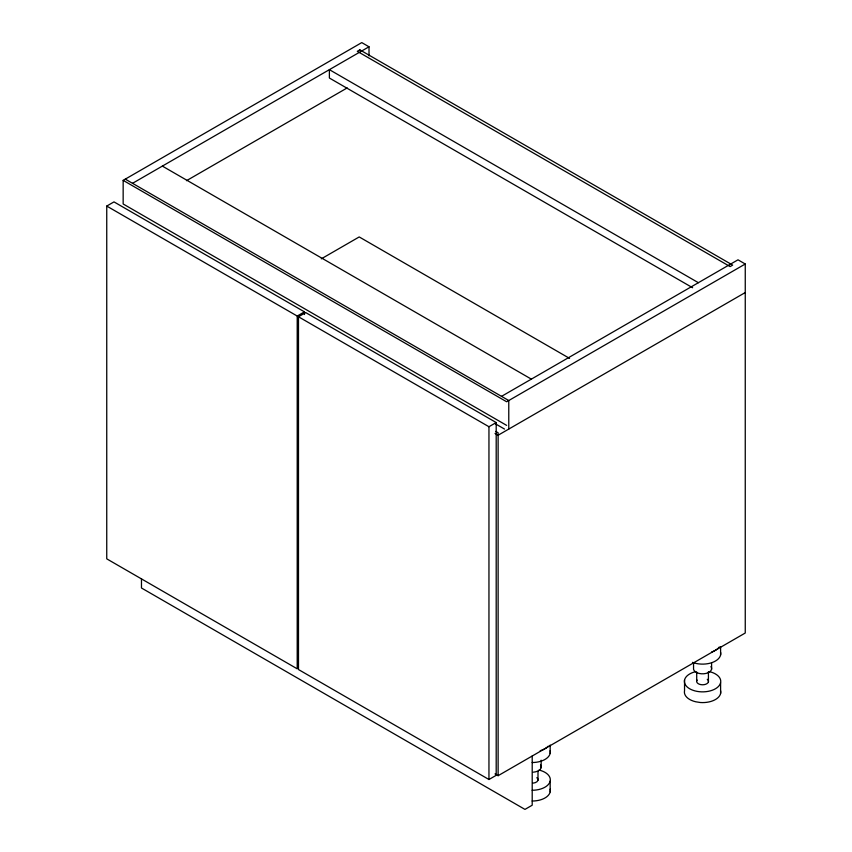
<?xml version="1.0" encoding="UTF-8"?>
<svg xmlns="http://www.w3.org/2000/svg" width="852" height="852" viewBox="0 0 852 852"><rect width="100%" height="100%" fill="white"/><g stroke="black" fill="none" stroke-linecap="round" stroke-linejoin="round"><path stroke-width="1.28" d="M506.642 425.382L123.157 203.979L123.157 180.358L361.77 42.6L369.012 46.785L369.012 55.859M132.529 183.318L369.012 46.785M106.745 206.067L297.21 316.039L297.21 668.809L106.745 558.848L106.745 206.067L113.987 201.892L304.452 311.853L304.452 314.516M186.481 180.699L347.201 87.916M321.289 258.838L359.214 236.941L569.573 358.394M297.21 316.039L304.452 311.853M298.488 316.774L305.73 312.588L496.194 422.549L496.194 775.331L488.952 779.505L298.488 669.544L298.488 316.774L488.952 426.735L496.194 422.549M501.53 396.35L738.013 259.817L745.255 264.003L745.255 633.015L498.122 775.693L495.012 773.904M745.255 264.003L506.642 401.761L123.157 180.358M745.255 292.545L498.122 435.223L495.012 433.434M698.384 282.704L329.383 69.662L329.383 78.022L692.633 287.742M162.349 166.097L531.35 379.129M125.287 179.133L508.772 400.536L508.772 429.067M495.3 423.753L504.512 429.067M495.811 431.432L498.122 432.763L498.122 775.693M720.6 646.679L720.6 655.028M720.6 682.761L720.6 693.496M711.59 663.048L711.59 669.278M708.427 671.589L708.427 681.824M696.712 671.962L696.712 680.908M693.549 662.899L693.549 667.883A9.095 5.25 0 0 0 703.731 673.783A9.095 5.25 0 0 0 710.973 666.583M684.539 679.96L684.539 690.695A18.18 10.501 0 0 0 695.669 701.771L700.248 702.506A18.126 10.469 0 0 0 720.6 690.759M550.168 745.085L550.168 753.434M550.168 781.167L550.168 791.902M541.148 760.208L541.148 767.684M537.995 771.273L537.995 780.219M532.202 756.012L532.202 805.215L524.96 809.4L141.475 587.997L141.475 578.689M488.952 426.735L488.952 779.505M707.256 679.289A5.911 3.408 0 0 1 706.926 683.677A5.911 3.408 0 0 1 699.385 684.241A5.911 3.408 0 0 1 697.117 680.056M709.492 671.653A18.18 10.501 0 0 1 717.022 687.734A18.18 10.501 0 0 1 688.171 687.777A18.18 10.501 0 0 1 695.573 671.674M720.6 652.291A18.18 10.501 0 0 1 712.155 662.547A18.18 10.501 0 0 1 692.484 662.366M719.354 646.934A18.18 10.501 0 0 1 711.686 651.982M536.824 777.695A5.911 3.408 0 0 1 532.915 783.148M539.06 770.059A18.18 10.501 0 0 1 549.977 781.785A18.18 10.501 0 0 1 532.18 790.262M540.541 764.979A9.095 5.25 0 0 1 533.341 772.178M550.168 750.687A18.18 10.501 0 0 1 532.18 762.529M550.158 789.154A18.126 10.469 0 0 1 532.18 801.029M548.251 746.16A18.18 10.501 0 0 1 540.2 750.708M359.853 49.853L357.297 51.333L730.121 266.591L732.677 265.11L359.853 49.853"/></g></svg>
